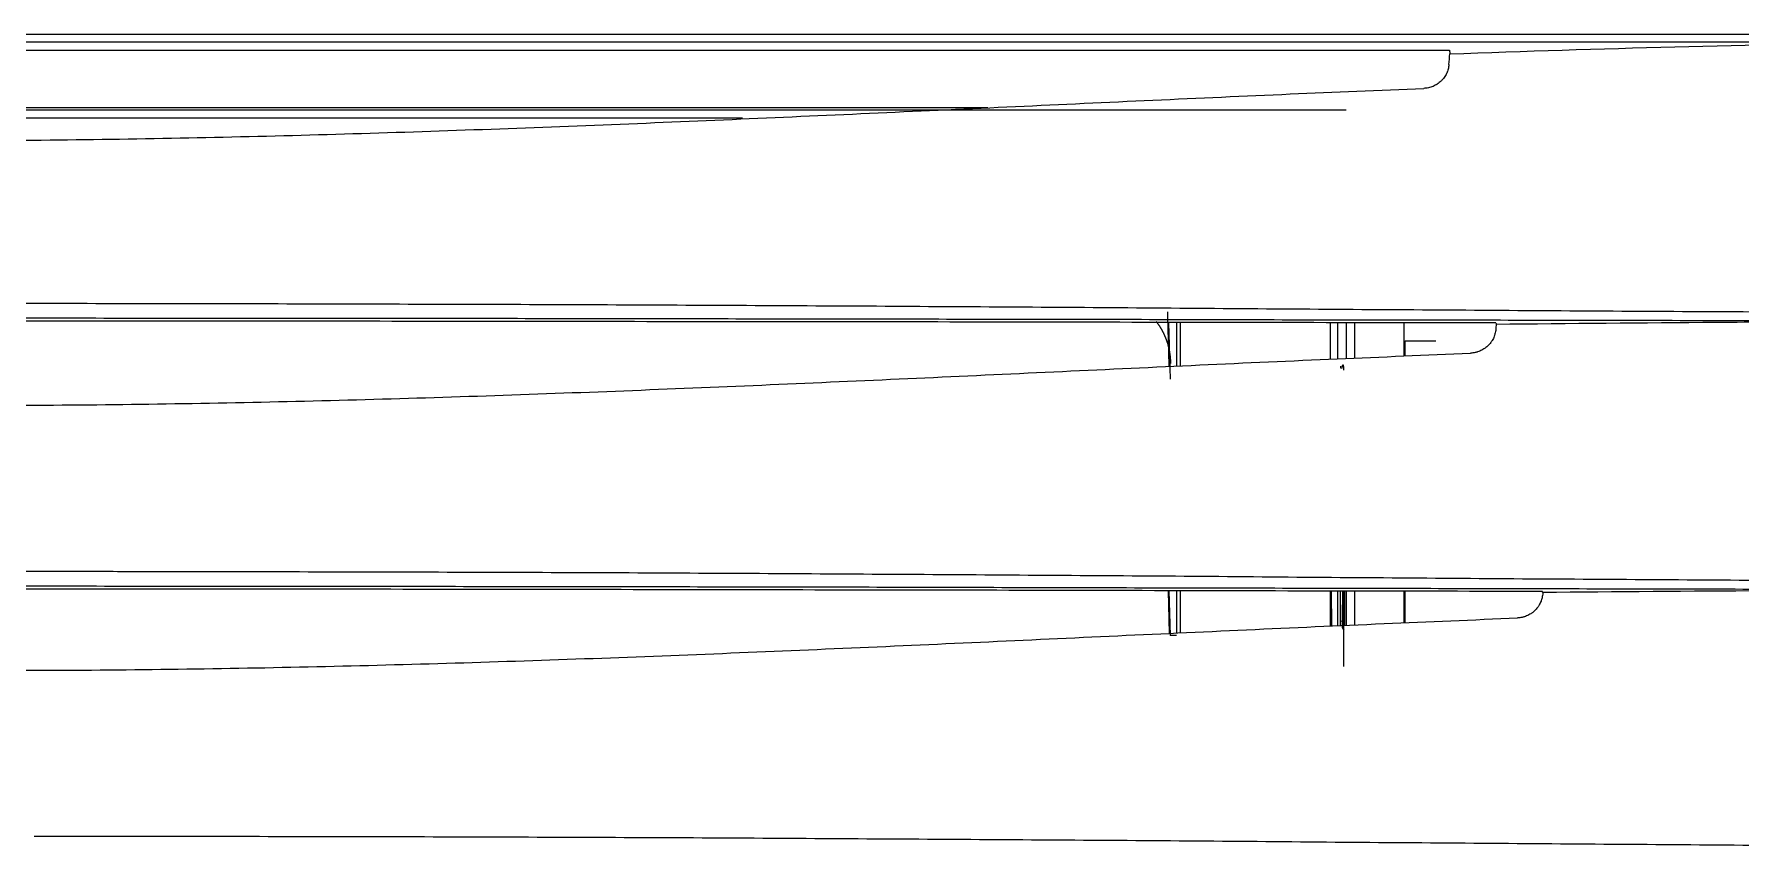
# Model space of a CAD drawing. Header units: inches. Extents: x 3778 to 56227, y -16914 to 35091.
# Drawn here: x 37178 to 37278.3, y -5422.9 to -5375.1 of the extents above; entities that cross this region are included whole.
import ezdxf

# ---------------------------------------------------------------- set-up
doc = ezdxf.new("R2010")
doc.units = ezdxf.units.IN
doc.header["$LTSCALE"] = 100
doc.header["$MEASUREMENT"] = 0
doc.layers.add('2-con', color=2, linetype='Continuous')
doc.layers.add('mark-B', color=2, linetype='Continuous', lineweight=20)

# ---------------------------------------------------------------- blocks, each defined once
blk = doc.blocks.new('무풍1way 일반')
at = {"layer": 'mark-B'}
for p, q in [((-431.39, -208.43), (-431.39, -212.86)), ((-431.39, -208.43), (-431.39, -212.86)), ((-421.77, -212.88), (-421.77, -210.39)), ((-421.55, -210.25), (-421.18, -210.25)), ((-421.55, -212.88), (-421.55, -210.38)), ((-421.1, -212.88), (-421.18, -210.25)), ((-421.05, -212.88), (-421.12, -210.36)), ((-434.99, -210.98), (-434.99, -212.85)), ((-434.99, -210.98), (-434.99, -212.85)), ((-434.9, -212.85), (-434.9, -210.98)), ((-434.9, -212.85), (-434.9, -210.98)), ((-432.03, -210.85), (-432.03, -212.86)), ((-432.03, -210.85), (-432.03, -212.86)), ((-431.52, -212.86), (-431.52, -210.83)), ((-431.52, -212.86), (-431.52, -210.83)), ((-431.4, -212.86), (-431.4, -210.82)), ((-431.4, -212.86), (-431.4, -210.82)), ((-431.25, -211.11), (-431.25, -211.07)), ((-431.25, -211.11), (-431.25, -211.07)), ((-431.16, -212.86), (-431.16, -210.81)), ((-431.16, -212.86), (-431.16, -210.81)), ((-431.02, -210.8), (-431.02, -212.86)), ((-431.02, -210.8), (-431.02, -212.86)), ((-430.68, -210.79), (-430.66, -212.86)), ((-430.68, -210.79), (-430.66, -212.86)), ((-430.6, -212.86), (-430.63, -210.78)), ((-430.6, -212.86), (-430.63, -210.78)), ((-430.59, -210.78), (-430.59, -212.86)), ((-421.08, -228.65), (-421.18, -225.31)), ((-434.99, -226.67), (-434.99, -227.57)), ((-434.99, -226.67), (-434.99, -227.57)), ((-434.9, -228.63), (-434.9, -226.66)), ((-434.9, -228.63), (-434.9, -226.66)), ((-432.03, -226.53), (-432.03, -228.63)), ((-432.03, -226.53), (-432.03, -228.63)), ((-431.52, -228.63), (-431.52, -226.51)), ((-431.52, -228.63), (-431.52, -226.51)), ((-431.36, -226.14), (-431.3, -226.14)), ((-431.36, -226.14), (-431.3, -226.14)), ((-431.02, -226.49), (-431.02, -228.63)), ((-431.02, -226.49), (-431.02, -228.63)), ((-430.59, -226.47), (-430.59, -228.63)), ((-421.77, -228.65), (-421.77, -226.07)), ((-421.55, -228.65), (-421.55, -226.07)), ((-434.99, -227.57), (-436.78, -227.57)), ((-434.99, -227.57), (-436.78, -227.57)), ((-396.03, -240.65), (-237.72, -240.65)), ((-396.03, -240.65), (-237.72, -240.65)), ((-237.75, -241.15), (-431.52, -241.15)), ((-237.75, -241.15), (-431.52, -241.15)), ((-410.46, -241.26), (-237.86, -241.26)), ((-410.46, -241.26), (-237.86, -241.26)), ((-235.04, -244.65), (-437.6, -244.65)), ((476.32, -245.6), (-476.32, -245.6)), ((-464.1, -245.12), (464.1, -245.12))]:
    blk.add_line(p, q, dxfattribs=at)
blk.add_arc((-431.75, -211.07), 0.502, 355.1129, 0, dxfattribs=at)
blk.add_arc((-431.75, -211.07), 0.502, 355.1129, 0, dxfattribs=at)
for centre, major_axis, ratio, start_param, end_param in [((-431.78, -210.8), (0.502, -0.011), 0.771631, 0.027441, 0.703995), ((-431.78, -210.8), (0.502, -0.011), 0.771631, 0.027441, 0.703995), ((-431.8, -226.14), (0.022, 0.502), 0.999847, 4.756101, 5.268599), ((-431.8, -226.14), (0.022, 0.502), 0.999847, 4.756101, 5.268599), ((-431.2, -223.57), (0, -2.51), 0.017455, 5.971743, 6.283173), ((-431.2, -223.57), (0, -2.51), 0.017455, 5.971743, 6.283173), ((-431.71, -226.08), (0, 0.502), 0.999847, 4.71202, 4.88781), ((-431.71, -226.08), (0, 0.502), 0.999847, 4.71202, 4.88781)]:
    blk.add_ellipse(centre, major_axis=major_axis, ratio=ratio, start_param=start_param, end_param=end_param, dxfattribs=at)
for points, knots in [([(-354.41, -198.46), (-354.75, -198.46), (-355.09, -198.46), (-355.77, -198.46), (-356.79, -198.46), (-359.17, -198.46), (-361.21, -198.45), (-365.28, -198.45), (-368, -198.44), (-376.16, -198.43), (-381.6, -198.41), (-389.76, -198.38), (-392.48, -198.37), (-397.91, -198.34), (-400.63, -198.32), (-406.07, -198.29), (-408.79, -198.27), (-414.22, -198.24), (-416.94, -198.22), (-422.38, -198.18), (-425.1, -198.16), (-430.53, -198.11), (-433.25, -198.09), (-438.69, -198.05), (-441.4, -198.03), (-446.84, -197.99), (-449.56, -197.97), (-457.71, -197.91), (-463.15, -197.88), (-471.31, -197.85), (-474.03, -197.84), (-479.46, -197.83), (-482.18, -197.83), (-484.9, -197.83)], [0, 0, 0, 0, 0.007812, 0.007812, 0.015625, 0.03125, 0.0625, 0.0625, 0.125, 0.125, 0.25, 0.25, 0.3125, 0.3125, 0.375, 0.375, 0.4375, 0.4375, 0.5, 0.5, 0.5625, 0.5625, 0.625, 0.625, 0.6875, 0.6875, 0.75, 0.75, 0.875, 0.875, 0.9375, 0.9375, 1, 1, 1, 1]), ([(-352.68, -208.2), (-358.12, -208.2), (-368.99, -208.33), (-385.24, -208.8), (-401.44, -209.46), (-417.59, -210.21), (-430.96, -210.83), (-438.97, -211.17), (-441.58, -211.28)], [0, 0, 0, 0, 0.182341, 0.364682, 0.547023, 0.729364, 0.911705, 1, 1, 1, 1]), ([(-443.07, -212.68), (-443.06, -212.58), (-443.04, -212.49), (-443.01, -212.38), (-443.01, -212.36), (-442.99, -212.32), (-442.98, -212.29), (-442.96, -212.23), (-442.92, -212.14), (-442.87, -212.04), (-442.83, -211.98), (-442.81, -211.95), (-442.79, -211.93), (-442.72, -211.83), (-442.66, -211.76), (-442.56, -211.67), (-442.51, -211.62), (-442.45, -211.58), (-442.41, -211.55), (-442.39, -211.54), (-442.29, -211.48), (-442.21, -211.43), (-442.08, -211.38), (-442.04, -211.36), (-441.97, -211.34), (-441.95, -211.33), (-441.91, -211.32), (-441.88, -211.32), (-441.77, -211.29), (-441.68, -211.28), (-441.58, -211.28)], [0, 0, 0, 0, 0.125, 0.125, 0.15625, 0.15625, 0.1875, 0.1875, 0.25, 0.3125, 0.34375, 0.34375, 0.375, 0.375, 0.5, 0.5, 0.5625, 0.59375, 0.59375, 0.625, 0.625, 0.75, 0.75, 0.8125, 0.8125, 0.84375, 0.84375, 0.875, 0.875, 1, 1, 1, 1]), ([(-431.3, -212.85), (-431.3, -212.82), (-431.3, -212.79), (-431.3, -212.63), (-431.3, -212.51), (-431.3, -212.26), (-431.3, -212.14), (-431.29, -211.97), (-431.29, -211.91), (-431.29, -211.79), (-431.29, -211.74), (-431.29, -211.57), (-431.29, -211.47), (-431.29, -211.26), (-431.28, -211.16), (-431.28, -211.05), (-431.28, -211.02), (-431.28, -210.98), (-431.28, -210.96), (-431.28, -210.89), (-431.28, -210.85), (-431.28, -210.8)], [0, 0, 0, 0, 0.039731, 0.039731, 0.199776, 0.199776, 0.359821, 0.359821, 0.439843, 0.439843, 0.519865, 0.519865, 0.67991, 0.67991, 0.839955, 0.839955, 0.879966, 0.879966, 0.919978, 0.919978, 1, 1, 1, 1]), ([(-431.3, -212.85), (-431.3, -212.82), (-431.3, -212.79), (-431.3, -212.63), (-431.3, -212.51), (-431.3, -212.26), (-431.3, -212.14), (-431.29, -211.97), (-431.29, -211.91), (-431.29, -211.79), (-431.29, -211.74), (-431.29, -211.57), (-431.29, -211.47), (-431.29, -211.26), (-431.28, -211.16), (-431.28, -211.05), (-431.28, -211.02), (-431.28, -210.98), (-431.28, -210.96), (-431.28, -210.89), (-431.28, -210.85), (-431.28, -210.8)], [0, 0, 0, 0, 0.039731, 0.039731, 0.199776, 0.199776, 0.359821, 0.359821, 0.439843, 0.439843, 0.519865, 0.519865, 0.67991, 0.67991, 0.839955, 0.839955, 0.879966, 0.879966, 0.919978, 0.919978, 1, 1, 1, 1]), ([(-351.65, -214.02), (-351.99, -214.02), (-352.33, -214.02), (-353.01, -214.02), (-354.03, -214.02), (-356.41, -214.02), (-358.45, -214.02), (-362.53, -214.01), (-365.25, -214.01), (-373.41, -213.99), (-378.84, -213.98), (-387, -213.95), (-389.72, -213.94), (-395.16, -213.91), (-397.88, -213.9), (-403.31, -213.86), (-406.03, -213.85), (-411.47, -213.81), (-414.18, -213.79), (-419.62, -213.76), (-422.34, -213.74), (-427.77, -213.69), (-430.49, -213.67), (-435.93, -213.63), (-438.65, -213.61), (-444.08, -213.57), (-446.8, -213.56), (-454.95, -213.5), (-460.39, -213.48), (-468.55, -213.44), (-471.27, -213.44), (-476.7, -213.42), (-479.42, -213.42), (-482.14, -213.42)], [0, 0, 0, 0, 0.007812, 0.007812, 0.015625, 0.03125, 0.0625, 0.0625, 0.125, 0.125, 0.25, 0.25, 0.3125, 0.3125, 0.375, 0.375, 0.4375, 0.4375, 0.5, 0.5, 0.5625, 0.5625, 0.625, 0.625, 0.6875, 0.6875, 0.75, 0.75, 0.875, 0.875, 0.9375, 0.9375, 1, 1, 1, 1]), ([(-469.06, -212.94), (-466.89, -212.93), (-464.72, -212.92), (-460.38, -212.9), (-458.21, -212.89), (-451.72, -212.84), (-447.39, -212.81), (-443.07, -212.77)], [0, 0, 0, 0, 0.25, 0.25, 0.5, 0.5, 1, 1, 1, 1]), ([(-469.06, -212.94), (-464.16, -212.95), (-459.27, -212.95), (-449.49, -212.97), (-444.6, -212.98), (-437.26, -213), (-434.81, -213), (-429.92, -213.01), (-427.48, -213.02), (-422.59, -213.03), (-417.7, -213.04), (-410.36, -213.06), (-403.02, -213.08), (-398.13, -213.09), (-390.8, -213.1), (-385.9, -213.11), (-376.12, -213.12), (-368.78, -213.13), (-361.44, -213.13), (-356.55, -213.14), (-354.1, -213.14), (-351.65, -213.14)], [0, 0, 0, 0, 0.125, 0.125, 0.25, 0.25, 0.3125, 0.3125, 0.375, 0.375, 0.4375, 0.5, 0.5625, 0.625, 0.625, 0.75, 0.75, 0.875, 0.9375, 0.9375, 1, 1, 1, 1]), ([(-443.05, -212.83), (-439.25, -212.84), (-435.45, -212.85), (-427.85, -212.86), (-424.05, -212.87), (-416.45, -212.89), (-412.65, -212.9), (-405.05, -212.91), (-401.25, -212.92), (-393.65, -212.93), (-389.85, -212.94), (-382.25, -212.95), (-378.45, -212.96), (-370.85, -212.96), (-367.04, -212.97), (-359.44, -212.97), (-355.64, -212.97), (-351.84, -212.97)], [0, 0, 0, 0, 0.125, 0.125, 0.25, 0.25, 0.375, 0.375, 0.5, 0.5, 0.625, 0.625, 0.75, 0.75, 0.875, 0.875, 1, 1, 1, 1]), ([(-349.93, -223.77), (-355.37, -223.77), (-366.24, -223.89), (-382.5, -224.36), (-398.69, -225.02), (-414.84, -225.77), (-428.21, -226.4), (-436.22, -226.73), (-438.83, -226.84)], [0, 0, 0, 0, 0.18233, 0.36466, 0.546989, 0.729319, 0.911649, 1, 1, 1, 1]), ([(-431.37, -226.06), (-431.37, -226.06), (-431.37, -226.05), (-431.37, -226), (-431.37, -225.91), (-431.37, -225.84)], [0, 0, 0, 0, 0.100726, 0.451171, 1, 1, 1, 1]), ([(-431.37, -226.06), (-431.37, -226.06), (-431.37, -226.05), (-431.37, -226), (-431.37, -225.91), (-431.37, -225.84)], [0, 0, 0, 0, 0.100726, 0.45117, 1, 1, 1, 1]), ([(-431.37, -225.94), (-431.37, -225.96), (-431.37, -225.97), (-431.37, -225.99), (-431.37, -226.01), (-431.37, -226.03), (-431.37, -226.04), (-431.37, -226.07), (-431.36, -226.1), (-431.36, -226.12), (-431.36, -226.13), (-431.36, -226.14), (-431.36, -226.14)], [0, 0, 0, 0, 0.106393, 0.106393, 0.218094, 0.218094, 0.329795, 0.329795, 0.553196, 0.776598, 0.776598, 1, 1, 1, 1]), ([(-431.37, -225.94), (-431.37, -225.96), (-431.37, -225.97), (-431.37, -225.99), (-431.37, -226.01), (-431.37, -226.03), (-431.37, -226.04), (-431.37, -226.07), (-431.36, -226.1), (-431.36, -226.12), (-431.36, -226.13), (-431.36, -226.14), (-431.36, -226.14)], [0, 0, 0, 0, 0.106393, 0.106393, 0.218094, 0.218094, 0.329795, 0.329795, 0.553196, 0.776598, 0.776598, 1, 1, 1, 1]), ([(-431.3, -226.14), (-431.3, -226.14), (-431.3, -226.14), (-431.3, -226.12), (-431.29, -226.11), (-431.29, -226.08), (-431.29, -226.08)], [0, 0, 0, 0, 0.392232, 0.392232, 0.784464, 1, 1, 1, 1]), ([(-431.3, -226.14), (-431.3, -226.14), (-431.3, -226.14), (-431.3, -226.12), (-431.29, -226.11), (-431.29, -226.08), (-431.29, -226.08)], [0, 0, 0, 0, 0.392232, 0.392232, 0.784464, 1, 1, 1, 1]), ([(-431.21, -225.99), (-431.21, -225.99), (-431.21, -225.99), (-431.22, -225.98), (-431.22, -225.94), (-431.22, -225.93)], [0, 0, 0, 0, 0.096407, 0.769494, 1, 1, 1, 1]), ([(-431.21, -225.99), (-431.21, -225.99), (-431.21, -225.99), (-431.22, -225.98), (-431.22, -225.94), (-431.22, -225.93)], [0, 0, 0, 0, 0.096407, 0.769494, 1, 1, 1, 1]), ([(-421.21, -226.23), (-421.21, -226.24), (-421.21, -226.26), (-421.21, -226.29), (-421.21, -226.32), (-421.21, -226.35), (-421.21, -226.38), (-421.21, -226.41), (-421.21, -226.44), (-421.2, -226.48), (-421.2, -226.51), (-421.2, -226.54), (-421.2, -226.57), (-421.19, -226.6), (-421.19, -226.63), (-421.19, -226.66), (-421.18, -226.69), (-421.18, -226.72), (-421.18, -226.75), (-421.17, -226.78), (-421.17, -226.81), (-421.16, -226.84), (-421.16, -226.87), (-421.15, -226.9), (-421.15, -226.93), (-421.14, -226.96), (-421.14, -226.99), (-421.13, -227.02), (-421.13, -227.05), (-421.12, -227.08), (-421.11, -227.11), (-421.11, -227.14), (-421.1, -227.17), (-421.09, -227.2), (-421.09, -227.22), (-421.08, -227.25), (-421.07, -227.28), (-421.06, -227.31), (-421.05, -227.34), (-421.05, -227.37), (-421.04, -227.4), (-421.03, -227.43), (-421.02, -227.45), (-421.01, -227.48), (-421, -227.51), (-420.99, -227.54), (-420.98, -227.57), (-420.97, -227.59), (-420.96, -227.62), (-420.95, -227.65), (-420.94, -227.68), (-420.93, -227.71), (-420.92, -227.73), (-420.91, -227.76), (-420.9, -227.79), (-420.88, -227.81), (-420.87, -227.84), (-420.86, -227.87), (-420.85, -227.89), (-420.84, -227.92), (-420.82, -227.95), (-420.81, -227.97), (-420.8, -228), (-420.79, -228.03), (-420.77, -228.05), (-420.76, -228.08), (-420.75, -228.1), (-420.73, -228.13), (-420.72, -228.15), (-420.7, -228.18), (-420.69, -228.21), (-420.68, -228.23), (-420.66, -228.26), (-420.65, -228.28), (-420.63, -228.3), (-420.62, -228.33), (-420.6, -228.35), (-420.59, -228.38), (-420.57, -228.4), (-420.56, -228.43), (-420.54, -228.45), (-420.52, -228.47), (-420.51, -228.5), (-420.49, -228.52), (-420.48, -228.54), (-420.46, -228.57), (-420.44, -228.59), (-420.43, -228.61), (-420.41, -228.64), (-420.39, -228.66), (-420.38, -228.68), (-420.37, -228.69), (-420.37, -228.69)], [0, 0, 0, 0, 0.01171, 0.023408, 0.035094, 0.046768, 0.05843, 0.07008, 0.081718, 0.093345, 0.104959, 0.116561, 0.128152, 0.139731, 0.151298, 0.162853, 0.174396, 0.185927, 0.197446, 0.208954, 0.220449, 0.231933, 0.243405, 0.254866, 0.266314, 0.27775, 0.289175, 0.300588, 0.311989, 0.323379, 0.334756, 0.346122, 0.357476, 0.368818, 0.380149, 0.391468, 0.402775, 0.41407, 0.425354, 0.436625, 0.447886, 0.459134, 0.470371, 0.481596, 0.492809, 0.504011, 0.515201, 0.52638, 0.537546, 0.548701, 0.559845, 0.570977, 0.582097, 0.593205, 0.604302, 0.615388, 0.626461, 0.637524, 0.648574, 0.659613, 0.670641, 0.681657, 0.692661, 0.703654, 0.714635, 0.725605, 0.736563, 0.747509, 0.758445, 0.769368, 0.78028, 0.791181, 0.80207, 0.812948, 0.823814, 0.834669, 0.845513, 0.856345, 0.867165, 0.877974, 0.888772, 0.899558, 0.910333, 0.921097, 0.931849, 0.942589, 0.953319, 0.964037, 0.974743, 0.985439, 0.996123, 1, 1, 1, 1]), ([(-440.31, -228.24), (-440.31, -228.15), (-440.29, -228.06), (-440.26, -227.95), (-440.25, -227.92), (-440.24, -227.88), (-440.23, -227.86), (-440.21, -227.79), (-440.17, -227.71), (-440.12, -227.61), (-440.08, -227.55), (-440.05, -227.51), (-440.04, -227.49), (-439.97, -227.4), (-439.91, -227.33), (-439.81, -227.23), (-439.75, -227.19), (-439.7, -227.14), (-439.66, -227.12), (-439.64, -227.1), (-439.54, -227.04), (-439.46, -227), (-439.33, -226.94), (-439.29, -226.93), (-439.22, -226.9), (-439.2, -226.9), (-439.15, -226.89), (-439.13, -226.88), (-439.02, -226.86), (-438.92, -226.84), (-438.83, -226.84)], [0, 0, 0, 0, 0.125, 0.125, 0.15625, 0.15625, 0.1875, 0.1875, 0.25, 0.3125, 0.34375, 0.34375, 0.375, 0.375, 0.5, 0.5, 0.5625, 0.59375, 0.59375, 0.625, 0.625, 0.75, 0.75, 0.8125, 0.8125, 0.84375, 0.84375, 0.875, 0.875, 1, 1, 1, 1]), ([(-440.34, -228.55), (-444.65, -228.59), (-448.96, -228.63), (-455.45, -228.68), (-457.61, -228.69), (-461.94, -228.71), (-464.11, -228.72), (-466.27, -228.73)], [0, 0, 0, 0, 0.5, 0.5, 0.75, 0.75, 1, 1, 1, 1]), ([(-440.32, -228.62), (-436.51, -228.62), (-432.71, -228.63), (-425.11, -228.64), (-421.3, -228.65), (-413.7, -228.66), (-409.9, -228.67), (-402.29, -228.68), (-398.49, -228.68), (-390.89, -228.69), (-387.08, -228.7), (-379.48, -228.71), (-375.67, -228.71), (-368.07, -228.72), (-364.27, -228.72), (-356.66, -228.72), (-352.86, -228.72), (-349.05, -228.72)], [0, 0, 0, 0, 0.125, 0.125, 0.25, 0.25, 0.375, 0.375, 0.5, 0.5, 0.625, 0.625, 0.75, 0.75, 0.875, 0.875, 1, 1, 1, 1]), ([(-348.87, -229.77), (-349.55, -229.77), (-350.23, -229.77), (-351.59, -229.77), (-353.62, -229.77), (-355.66, -229.77), (-359.74, -229.77), (-362.46, -229.76), (-370.61, -229.75), (-376.05, -229.73), (-384.2, -229.71), (-386.92, -229.7), (-392.36, -229.67), (-395.08, -229.66), (-400.51, -229.63), (-403.23, -229.62), (-408.66, -229.58), (-411.38, -229.57), (-416.82, -229.53), (-419.53, -229.51), (-424.97, -229.47), (-427.69, -229.45), (-433.12, -229.41), (-435.84, -229.4), (-441.27, -229.36), (-443.99, -229.34), (-452.14, -229.29), (-457.58, -229.27), (-465.73, -229.24), (-468.45, -229.23), (-473.89, -229.22), (-476.61, -229.22), (-479.32, -229.22)], [0, 0, 0, 0, 0.015625, 0.015625, 0.03125, 0.0625, 0.0625, 0.125, 0.125, 0.25, 0.25, 0.3125, 0.3125, 0.375, 0.375, 0.4375, 0.4375, 0.5, 0.5, 0.5625, 0.5625, 0.625, 0.625, 0.6875, 0.6875, 0.75, 0.75, 0.875, 0.875, 0.9375, 0.9375, 1, 1, 1, 1]), ([(-466.27, -228.73), (-461.38, -228.74), (-456.49, -228.74), (-446.71, -228.76), (-441.81, -228.77), (-434.48, -228.78), (-432.03, -228.78), (-427.14, -228.79), (-424.69, -228.8), (-419.8, -228.81), (-414.91, -228.82), (-407.58, -228.83), (-400.24, -228.84), (-395.35, -228.85), (-388.01, -228.86), (-383.12, -228.87), (-373.33, -228.88), (-368.44, -228.88), (-361.1, -228.88), (-358.65, -228.89), (-353.76, -228.89), (-351.31, -228.89), (-348.87, -228.89)], [0, 0, 0, 0, 0.125, 0.125, 0.25, 0.25, 0.3125, 0.3125, 0.375, 0.375, 0.4375, 0.5, 0.5625, 0.625, 0.625, 0.75, 0.75, 0.875, 0.875, 0.9375, 0.9375, 1, 1, 1, 1]), ([(-347.18, -239.33), (-352.62, -239.33), (-363.5, -239.45), (-379.75, -239.93), (-395.94, -240.59), (-412.08, -241.34), (-425.46, -241.96), (-433.46, -242.3), (-436.08, -242.4)], [0, 0, 0, 0, 0.182319, 0.364638, 0.546957, 0.729276, 0.911595, 1, 1, 1, 1]), ([(-437.56, -243.81), (-437.55, -243.71), (-437.54, -243.62), (-437.5, -243.49), (-437.49, -243.45), (-437.47, -243.38), (-437.46, -243.36), (-437.44, -243.32), (-437.43, -243.3), (-437.38, -243.19), (-437.33, -243.11), (-437.25, -243), (-437.22, -242.97), (-437.17, -242.91), (-437.16, -242.9), (-437.12, -242.86), (-437.11, -242.85), (-437.02, -242.77), (-436.95, -242.71), (-436.85, -242.64), (-436.83, -242.63), (-436.79, -242.61), (-436.77, -242.6), (-436.71, -242.56), (-436.67, -242.54), (-436.54, -242.49), (-436.45, -242.46), (-436.31, -242.43), (-436.27, -242.42), (-436.17, -242.41), (-436.13, -242.41), (-436.08, -242.4)], [0, 0, 0, 0, 0.125, 0.125, 0.1875, 0.1875, 0.21875, 0.21875, 0.25, 0.25, 0.375, 0.375, 0.4375, 0.4375, 0.46875, 0.46875, 0.5, 0.5, 0.625, 0.625, 0.65625, 0.65625, 0.6875, 0.6875, 0.75, 0.75, 0.875, 0.875, 0.9375, 0.9375, 1, 1, 1, 1]), ([(-437.61, -244.43), (-442.01, -244.59), (-446.42, -244.73), (-455.25, -244.96), (-459.67, -245.06), (-464.1, -245.12)], [0, 0, 0, 0, 0.5, 0.5, 1, 1, 1, 1])]:
    blk.add_open_spline(points, degree=3, knots=knots, dxfattribs=at)
for points, degree in [([(-431.52, -210.82), (-431.52, -211.5), (-431.52, -212.18), (-431.52, -212.86)], 3), ([(-431.52, -210.82), (-431.52, -211.5), (-431.52, -212.18), (-431.52, -212.86)], 3), ([(-443.07, -212.77), (-443.07, -212.74), (-443.07, -212.71), (-443.07, -212.68)], 3), ([(-443.07, -212.77), (-443.07, -212.79), (-443.06, -212.81), (-443.05, -212.83)], 3), ([(-421.01, -229.28), (-421.1, -226.05)], 1), ([(-440.34, -228.55), (-440.33, -228.45), (-440.32, -228.34), (-440.31, -228.24)], 3), ([(-440.32, -228.62), (-440.32, -228.6), (-440.33, -228.57), (-440.34, -228.55)], 3), ([(-437.56, -243.81), (-437.58, -244.01), (-437.59, -244.22), (-437.61, -244.43)], 3), ([(-437.6, -244.65), (-437.6, -244.58), (-437.61, -244.5), (-437.61, -244.43)], 3)]:
    blk.add_open_spline(points, degree=degree, dxfattribs=at)
blk = doc.blocks.new('dpdjzjs')
at = {"layer": 'mark-B', "rotation": 180}
blk.add_blockref('무풍1way 일반', (172794.41, 96209.73), dxfattribs=at)

msp = doc.modelspace()

# ---------------------------------------------------------------- block references
at = {"layer": '2-con'}
msp.add_blockref('dpdjzjs', (-135970.86, -101830.44), dxfattribs=at)

doc.saveas('drawing.dxf')
